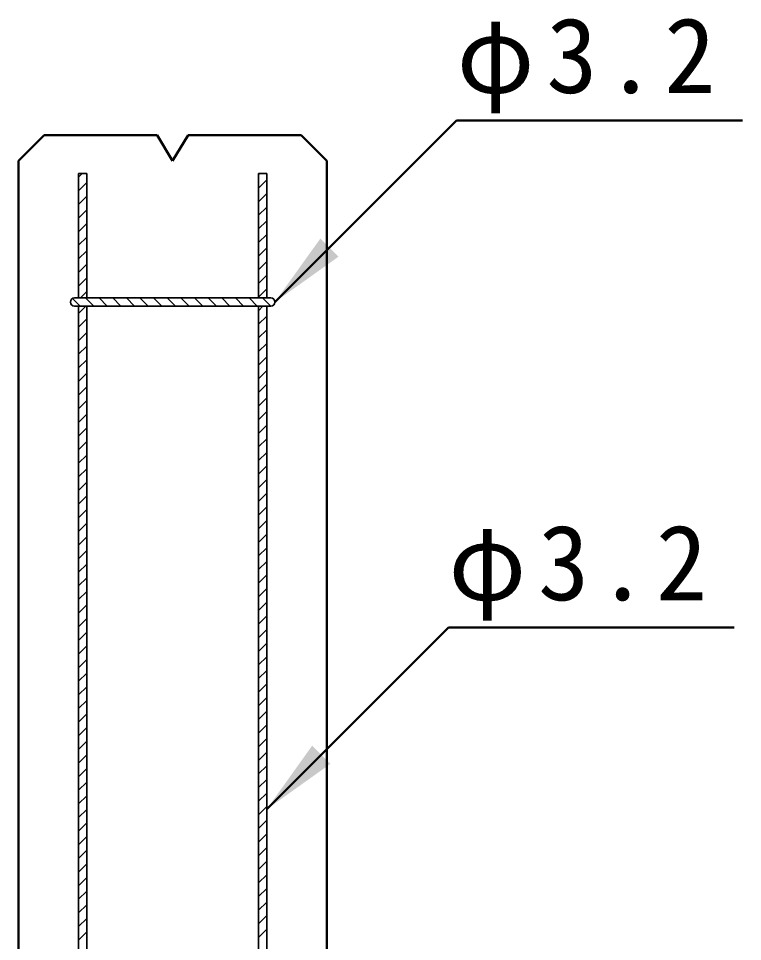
# Model space of a CAD drawing. Units: millimetres, scale not verified. Extents: x 100 to 4105, y 100 to 2870.
# Drawn here: x 1761 to 2325, y 1485 to 2204 of the extents above; entities that cross this region are included whole.
import ezdxf

# ---------------------------------------------------------------- set-up
doc = ezdxf.new("R2010")
doc.units = ezdxf.units.MM
doc.header["$LTSCALE"] = 5
doc.layers.add('V-nasSTD', color=7, linetype='Continuous', lineweight=50)
doc.styles.add('ＭＳ ゴシック', font='')
doc.styles.get('ＭＳ ゴシック').set_extended_font_data('MS Gothic')

msp = doc.modelspace()

# ---------------------------------------------------------------- hatches: boundary and pattern name
at = {"layer": 'V-nasSTD'}
for points in [[(1996.311, 2032.479), (1960.956, 1982.982), (2010.453, 2018.337)], [(1989.911, 1637.632), (1954.556, 1588.134), (2004.053, 1623.49)]]:
    msp.add_hatch(color=256, dxfattribs=at).paths.add_polyline_path(points)

# ---------------------------------------------------------------- linework, layer by layer
for p, q in [((2102.377, 2124.403), (1960.956, 1982.982)), ((2324.877, 2124.403), (2102.377, 2124.403)), ((1761.356, 2092.982), (1781.356, 2112.982)), ((1781.356, 2112.982), (1869.356, 2112.982)), ((1869.356, 2112.982), (1881.356, 2092.982)), ((1881.356, 2092.982), (1893.356, 2112.982)), ((1893.356, 2112.982), (1981.356, 2112.982)), ((1981.356, 2112.982), (2001.356, 2092.982)), ((1761.356, 2092.982), (1761.356, 312.982)), ((2001.356, 312.982), (2001.356, 2092.982)), ((2095.977, 1729.556), (1954.556, 1588.134)), ((2318.477, 1729.556), (2095.977, 1729.556))]:
    msp.add_line(p, q, dxfattribs=at)
at = {"layer": 'V-nasSTD', "lineweight": 35}
for p, q in [((1808.156, 1986.182), (1808.156, 2082.982)), ((1808.156, 2082.982), (1814.556, 2082.982)), ((1808.156, 2080.224), (1810.914, 2082.982)), ((1814.556, 2082.982), (1808.156, 2082.982)), ((1808.156, 2082.982), (1808.156, 1986.182)), ((1814.556, 2082.982), (1814.556, 1986.182)), ((1814.556, 1986.182), (1814.556, 2082.982)), ((1948.156, 1986.182), (1948.156, 2082.982)), ((1948.156, 2082.982), (1954.556, 2082.982)), ((1948.156, 2082.338), (1948.8, 2082.982)), ((1954.556, 2082.982), (1948.156, 2082.982)), ((1948.156, 2082.982), (1948.156, 1986.182)), ((1948.156, 2071.731), (1954.556, 2078.131)), ((1954.556, 2082.982), (1954.556, 1986.182)), ((1954.556, 1986.182), (1954.556, 2082.982)), ((1808.156, 2069.617), (1814.556, 2076.017)), ((1808.156, 2059.01), (1814.556, 2065.41)), ((1948.156, 2061.125), (1954.556, 2067.525)), ((1948.156, 2050.518), (1954.556, 2056.918)), ((1808.156, 2048.404), (1814.556, 2054.804)), ((1808.156, 2037.797), (1814.556, 2044.197)), ((1948.156, 2039.911), (1954.556, 2046.311)), ((1808.156, 2027.191), (1814.556, 2033.591)), ((1948.156, 2029.305), (1954.556, 2035.705)), ((1808.156, 2016.584), (1814.556, 2022.984)), ((1948.156, 2018.698), (1954.556, 2025.098)), ((1808.156, 2005.977), (1814.556, 2012.377)), ((1948.156, 2008.092), (1954.556, 2014.492)), ((1808.156, 1995.371), (1814.556, 2001.771)), ((1948.156, 1997.485), (1954.556, 2003.885)), ((1809.573, 1986.182), (1814.556, 1991.164)), ((1948.156, 1986.878), (1954.556, 1993.278)), ((1803.334, 1985.74), (1809.292, 1979.782)), ((1957.756, 1986.182), (1804.956, 1986.182)), ((1808.156, 1986.182), (1804.956, 1986.182)), ((1808.156, 1986.182), (1814.556, 1986.182)), ((1814.556, 1986.182), (1808.156, 1986.182)), ((1813.499, 1986.182), (1819.899, 1979.782)), ((1948.156, 1986.182), (1814.556, 1986.182)), ((1824.106, 1986.182), (1830.506, 1979.782)), ((1834.712, 1986.182), (1841.112, 1979.782)), ((1845.319, 1986.182), (1851.719, 1979.782)), ((1855.926, 1986.182), (1862.326, 1979.782)), ((1866.532, 1986.182), (1872.932, 1979.782)), ((1877.139, 1986.182), (1883.539, 1979.782)), ((1887.745, 1986.182), (1894.145, 1979.782)), ((1898.352, 1986.182), (1904.752, 1979.782)), ((1908.959, 1986.182), (1915.359, 1979.782)), ((1919.565, 1986.182), (1925.965, 1979.782)), ((1930.172, 1986.182), (1936.572, 1979.782)), ((1940.778, 1986.182), (1947.178, 1979.782)), ((1948.156, 1986.182), (1954.556, 1986.182)), ((1954.556, 1986.182), (1948.156, 1986.182)), ((1951.385, 1986.182), (1957.785, 1979.782)), ((1957.756, 1986.182), (1954.556, 1986.182)), ((1957.756, 1979.782), (1804.956, 1979.782)), ((1804.956, 1979.782), (1808.156, 1979.782)), ((1808.156, 1216.182), (1808.156, 1979.782)), ((1808.156, 1974.158), (1813.78, 1979.782)), ((1814.556, 1979.782), (1808.156, 1979.782)), ((1808.156, 1979.782), (1808.156, 1216.182)), ((1808.156, 1979.782), (1814.556, 1979.782)), ((1814.556, 1979.782), (1814.556, 1216.182)), ((1814.556, 1216.182), (1814.556, 1979.782)), ((1814.556, 1979.782), (1948.156, 1979.782)), ((1948.156, 1216.182), (1948.156, 1979.782)), ((1948.156, 1976.272), (1951.666, 1979.782)), ((1954.556, 1979.782), (1948.156, 1979.782)), ((1948.156, 1979.782), (1948.156, 1216.182)), ((1948.156, 1979.782), (1954.556, 1979.782)), ((1954.556, 1979.782), (1954.556, 1216.182)), ((1954.556, 1588.134), (1954.556, 1979.782)), ((1954.556, 1979.782), (1957.756, 1979.782)), ((1808.156, 1963.551), (1814.556, 1969.951)), ((1948.156, 1965.665), (1954.556, 1972.065)), ((1808.156, 1952.944), (1814.556, 1959.344)), ((1948.156, 1955.059), (1954.556, 1961.459)), ((1808.156, 1942.338), (1814.556, 1948.738)), ((1948.156, 1944.452), (1954.556, 1950.852)), ((1948.156, 1933.845), (1954.556, 1940.245)), ((1808.156, 1931.731), (1814.556, 1938.131)), ((1808.156, 1921.125), (1814.556, 1927.525)), ((1948.156, 1923.239), (1954.556, 1929.639)), ((1948.156, 1912.632), (1954.556, 1919.032)), ((1808.156, 1910.518), (1814.556, 1916.918)), ((1808.156, 1899.911), (1814.556, 1906.311)), ((1948.156, 1902.026), (1954.556, 1908.426)), ((1948.156, 1891.419), (1954.556, 1897.819)), ((1808.156, 1889.305), (1814.556, 1895.705)), ((1808.156, 1878.698), (1814.556, 1885.098)), ((1948.156, 1880.812), (1954.556, 1887.212)), ((1948.156, 1870.206), (1954.556, 1876.606)), ((1808.156, 1868.092), (1814.556, 1874.492)), ((1808.156, 1857.485), (1814.556, 1863.885)), ((1948.156, 1859.599), (1954.556, 1865.999)), ((1948.156, 1848.993), (1954.556, 1855.393)), ((1808.156, 1846.878), (1814.556, 1853.278)), ((1808.156, 1836.272), (1814.556, 1842.672)), ((1948.156, 1838.386), (1954.556, 1844.786)), ((1948.156, 1827.779), (1954.556, 1834.179)), ((1808.156, 1825.665), (1814.556, 1832.065)), ((1808.156, 1815.059), (1814.556, 1821.459)), ((1948.156, 1817.173), (1954.556, 1823.573)), ((1808.156, 1804.452), (1814.556, 1810.852)), ((1948.156, 1806.566), (1954.556, 1812.966)), ((1808.156, 1793.845), (1814.556, 1800.245)), ((1948.156, 1795.96), (1954.556, 1802.36)), ((1808.156, 1783.239), (1814.556, 1789.639)), ((1948.156, 1785.353), (1954.556, 1791.753)), ((1808.156, 1772.632), (1814.556, 1779.032)), ((1948.156, 1774.746), (1954.556, 1781.146)), ((1808.156, 1762.026), (1814.556, 1768.426)), ((1948.156, 1764.14), (1954.556, 1770.54)), ((1808.156, 1751.419), (1814.556, 1757.819)), ((1948.156, 1753.533), (1954.556, 1759.933)), ((1808.156, 1740.812), (1814.556, 1747.212)), ((1948.156, 1742.927), (1954.556, 1749.327)), ((1808.156, 1730.206), (1814.556, 1736.606)), ((1948.156, 1732.32), (1954.556, 1738.72)), ((1808.156, 1719.599), (1814.556, 1725.999)), ((1948.156, 1721.713), (1954.556, 1728.113)), ((1948.156, 1711.107), (1954.556, 1717.507)), ((1808.156, 1708.993), (1814.556, 1715.393)), ((1808.156, 1698.386), (1814.556, 1704.786)), ((1948.156, 1700.5), (1954.556, 1706.9)), ((1948.156, 1689.894), (1954.556, 1696.294)), ((1808.156, 1687.779), (1814.556, 1694.179)), ((1808.156, 1677.173), (1814.556, 1683.573)), ((1948.156, 1679.287), (1954.556, 1685.687)), ((1948.156, 1668.68), (1954.556, 1675.08)), ((1808.156, 1666.566), (1814.556, 1672.966)), ((1808.156, 1655.96), (1814.556, 1662.36)), ((1948.156, 1658.074), (1954.556, 1664.474)), ((1948.156, 1647.467), (1954.556, 1653.867)), ((1808.156, 1645.353), (1814.556, 1651.753)), ((1808.156, 1634.746), (1814.556, 1641.146)), ((1948.156, 1636.861), (1954.556, 1643.261)), ((1948.156, 1626.254), (1954.556, 1632.654)), ((1808.156, 1624.14), (1814.556, 1630.54)), ((1808.156, 1613.533), (1814.556, 1619.933)), ((1948.156, 1615.647), (1954.556, 1622.047)), ((1948.156, 1605.041), (1954.556, 1611.441)), ((1808.156, 1602.927), (1814.556, 1609.327)), ((1808.156, 1592.32), (1814.556, 1598.72)), ((1948.156, 1594.434), (1954.556, 1600.834)), ((1808.156, 1581.713), (1814.556, 1588.113)), ((1948.156, 1583.828), (1954.556, 1590.228)), ((1954.556, 1216.182), (1954.556, 1588.134)), ((1808.156, 1571.107), (1814.556, 1577.507)), ((1948.156, 1573.221), (1954.556, 1579.621)), ((1808.156, 1560.5), (1814.556, 1566.9)), ((1948.156, 1562.614), (1954.556, 1569.014)), ((1808.156, 1549.894), (1814.556, 1556.294)), ((1948.156, 1552.008), (1954.556, 1558.408)), ((1808.156, 1539.287), (1814.556, 1545.687)), ((1948.156, 1541.401), (1954.556, 1547.801)), ((1808.156, 1528.68), (1814.556, 1535.08)), ((1948.156, 1530.795), (1954.556, 1537.195)), ((1808.156, 1518.074), (1814.556, 1524.474)), ((1948.156, 1520.188), (1954.556, 1526.588)), ((1808.156, 1507.467), (1814.556, 1513.867)), ((1948.156, 1509.581), (1954.556, 1515.981)), ((1808.156, 1496.861), (1814.556, 1503.261)), ((1948.156, 1498.975), (1954.556, 1505.375)), ((1948.156, 1488.368), (1954.556, 1494.768)), ((1808.156, 1486.254), (1814.556, 1492.654))]:
    msp.add_line(p, q, dxfattribs=at)
for centre, start, end in [((1804.956, 1982.982), 90, 270), ((1804.956, 1982.982), 90, 270), ((1957.756, 1982.982), 270, 90), ((1957.756, 1982.982), 0, 90), ((1957.756, 1982.982), 270, 0)]:
    msp.add_arc(centre, 3.2, start, end, dxfattribs=at)

# ---------------------------------------------------------------- texts
at = {"layer": 'V-nasSTD', "char_height": 58.65, "attachment_point": 1, "style": 'ＭＳ ゴシック'}
for insert in [(2102.377, 2204.403), (2095.977, 1809.556)]:
    msp.add_mtext('\\T1.15;φ3.2', dxfattribs=dict(at, insert=insert))

doc.saveas('drawing.dxf')
